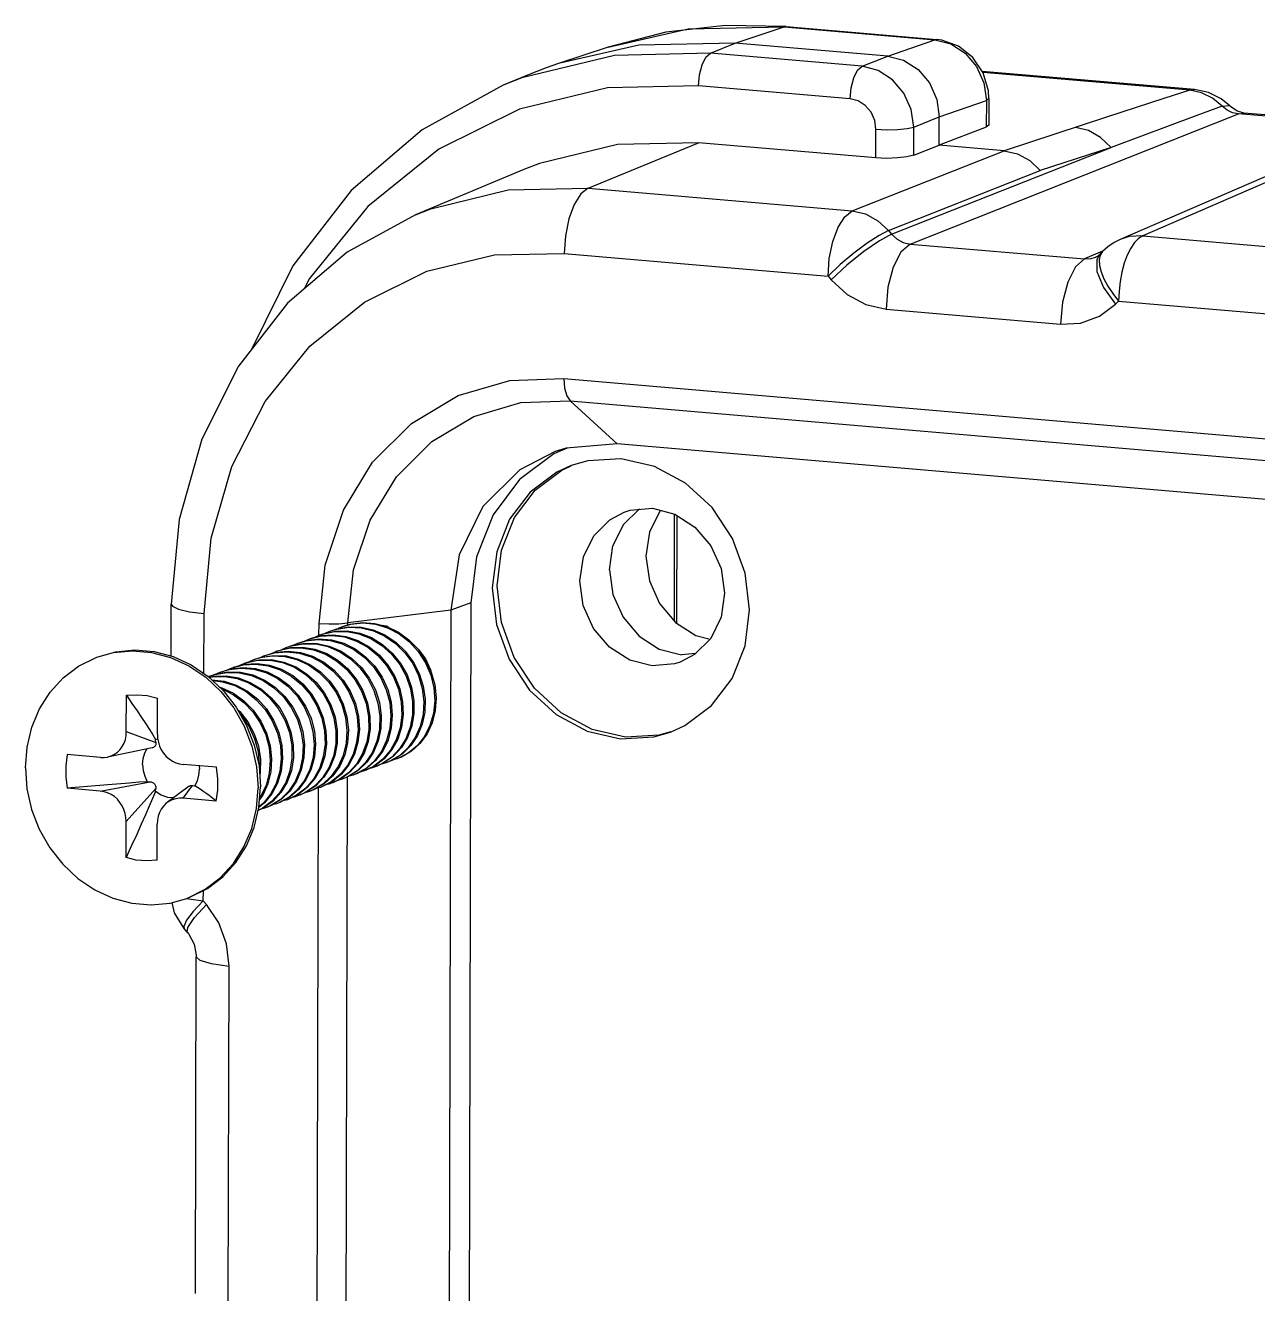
# Model space of a CAD drawing. Extents: x 2468 to 2936, y 274 to 599.
# Drawn here: x 2806.77 to 2824.02, y 506.07 to 523.81 of the extents above; entities that cross this region are included whole.
import ezdxf

# ---------------------------------------------------------------- set-up
doc = ezdxf.new("R2010")
doc.units = 0
doc.header["$LTSCALE"] = 30.734
doc.layers.get('0').update_dxf_attribs({"linetype": 'CONTINUOUS'})

# ---------------------------------------------------------------- blocks, each defined once
blk = doc.blocks.new('A$C3CCE6F4D')
at = {"color": 7, "linetype": 'Continuous'}
for p, q in [((12.632, 106.88), (13.488, 107.165)), ((13.526, 107.17), (13.488, 107.165)), ((13.488, 107.165), (16.125, 106.939)), ((13.526, 107.17), (16.163, 106.943)), ((15.301, 106.651), (16.125, 106.939)), ((16.163, 106.943), (16.125, 106.939)), ((16.125, 106.939), (16.405, 106.867)), ((16.246, 106.932), (16.163, 106.943)), ((10.409, 106.81), (9.541, 106.524)), ((12.202, 106.702), (12.632, 106.88)), ((14.855, 106.474), (12.202, 106.702)), ((15.301, 106.651), (12.632, 106.88)), ((14.855, 106.474), (15.301, 106.651)), ((8.997, 106.32), (8.574, 106.144)), ((20.669, 106.067), (16.955, 106.386)), ((20.588, 106.056), (16.968, 106.367)), ((14.644, 105.904), (11.991, 106.132)), ((16.985, 106.185), (17.027, 105.877)), ((17.071, 105.913), (17.063, 106.047)), ((20.588, 106.056), (20.669, 106.067)), ((20.789, 106.011), (20.588, 106.056)), ((20.913, 106.015), (20.669, 106.067)), ((20.98, 105.917), (20.789, 106.011)), ((21.136, 105.905), (20.913, 106.015)), ((16.203, 105.589), (17.027, 105.877)), ((17.027, 105.877), (17.026, 105.409)), ((17.071, 105.913), (17.027, 105.877)), ((17.071, 105.913), (17.07, 105.444)), ((25.098, 105.82), (19.762, 103.51)), ((21.149, 105.778), (20.98, 105.917)), ((21.285, 105.784), (21.136, 105.905)), ((15.692, 103.367), (21.44, 105.642)), ((15.757, 105.412), (16.203, 105.589)), ((16.201, 105.097), (16.203, 105.589)), ((24.706, 105.757), (19.369, 103.446)), ((21.237, 105.709), (21.149, 105.778)), ((21.297, 105.772), (21.285, 105.784)), ((21.285, 105.784), (21.285, 105.784)), ((21.415, 105.69), (21.297, 105.772)), ((21.439, 105.642), (21.53, 105.657)), ((23.945, 105.427), (21.44, 105.642)), ((23.989, 105.446), (21.53, 105.657)), ((15.094, 104.873), (15.095, 105.373)), ((15.756, 104.921), (15.757, 105.412)), ((17.026, 105.409), (16.201, 105.097)), ((17.07, 105.444), (17.026, 105.409)), ((10.063, 104.343), (11.989, 105.139)), ((15.094, 104.873), (11.989, 105.139)), ((14.679, 103.946), (17.34, 104.999)), ((15.37, 103.537), (19.209, 105.057)), ((15.756, 104.921), (16.201, 105.097)), ((17.34, 104.999), (16.201, 105.097)), ((19.209, 105.057), (17.97, 104.653)), ((8.935, 104.669), (7.039, 103.877)), ((15.315, 103.602), (17.97, 104.653)), ((10.063, 104.343), (14.679, 103.946)), ((15.315, 103.602), (15.37, 103.537)), ((15.692, 103.367), (18.746, 103.105)), ((19.762, 103.51), (19.689, 103.465)), ((19.762, 103.51), (22.437, 103.28)), ((9.642, 103.202), (14.258, 102.806)), ((19.058, 103.24), (18.746, 103.105)), ((18.938, 103.135), (18.939, 103.135)), ((18.976, 103.156), (18.939, 103.135)), ((19.005, 103.181), (18.957, 103.098)), ((19.005, 103.181), (18.976, 103.156)), ((19.005, 103.181), (19.06, 103.236)), ((14.258, 102.806), (14.313, 102.741)), ((19.285, 102.314), (19.34, 102.369)), ((19.34, 102.369), (22.015, 102.14)), ((15.271, 102.227), (18.325, 101.964)), ((9.636, 101.014), (31.709, 99.119)), ((10.57, 99.873), (9.745, 100.625)), ((9.745, 100.625), (31.817, 98.729)), ((32.643, 97.977), (10.57, 99.873)), ((9.692, 99.797), (9.463, 99.696)), ((10.056, 99.578), (9.762, 99.493)), ((10.957, 98.739), (10.676, 98.459)), ((11.327, 98.709), (11.315, 98.697)), ((11.569, 96.774), (11.574, 98.645)), ((11.613, 96.735), (11.618, 98.618)), ((10.676, 98.459), (10.495, 98.09)), ((10.432, 97.669), (10.495, 98.09)), ((2.766, 96.161), (2.768, 97.068)), ((7.661, 96.966), (5.858, 96.74)), ((7.661, 96.966), (7.447, 10.948)), ((8.009, 97.093), (7.661, 96.966)), ((8.009, 97.093), (7.794, 11.075)), ((3.339, 95.856), (3.342, 96.906)), ((5.352, 96.53), (5.353, 96.733)), ((5.699, 96.727), (5.858, 96.74)), ((5.858, 96.708), (5.858, 96.74)), ((6.126, 96.74), (6.342, 96.717)), ((6.327, 96.733), (6.539, 96.677)), ((6.342, 96.717), (6.553, 96.653)), ((6.557, 96.677), (6.461, 96.698)), ((5.197, 96.467), (5.394, 96.519)), ((5.275, 96.488), (5.365, 96.53)), ((5.365, 96.53), (5.413, 96.546)), ((5.389, 96.539), (5.427, 96.552)), ((5.557, 96.601), (5.662, 96.634)), ((5.581, 96.61), (5.663, 96.637)), ((6.553, 96.653), (6.752, 96.549)), ((6.557, 96.677), (6.554, 96.67)), ((6.557, 96.677), (6.561, 96.666)), ((4.598, 96.243), (4.619, 96.251)), ((4.693, 96.272), (4.79, 96.315)), ((4.79, 96.315), (4.869, 96.341)), ((4.814, 96.324), (4.892, 96.35)), ((4.982, 96.386), (5.119, 96.427)), ((5.006, 96.395), (5.143, 96.436)), ((5.111, 96.427), (5.173, 96.458)), ((4.023, 96.028), (4.075, 96.046)), ((4.047, 96.037), (4.099, 96.055)), ((4.214, 96.1), (4.325, 96.134)), ((4.238, 96.109), (4.349, 96.143)), ((4.43, 96.18), (4.599, 96.228)), ((4.52, 96.206), (4.598, 96.243)), ((11.938, 96.204), (11.695, 96.183)), ((3.419, 95.801), (3.447, 95.813)), ((3.447, 95.813), (3.531, 95.84)), ((3.471, 95.822), (3.555, 95.849)), ((3.663, 95.894), (3.805, 95.936)), ((3.766, 95.924), (3.831, 95.957)), ((3.831, 95.957), (4.032, 96.01)), ((3.855, 95.965), (4.056, 96.019)), ((3.93, 95.985), (4.023, 96.028)), ((6.559, 96.004), (6.68, 95.805)), ((1.982, 94.843), (1.984, 95.475)), ((2.525, 94.796), (2.527, 95.428)), ((1.982, 94.843), (2.499, 94.65)), ((2.494, 94.701), (2.531, 94.717)), ((2.499, 94.65), (2.494, 94.701)), ((2.432, 94.555), (1.652, 94.396)), ((6.01, 94.648), (5.948, 94.439)), ((1.529, 94.39), (0.948, 94.44)), ((3.557, 94.216), (2.976, 94.265)), ((6.469, 94.356), (6.308, 94.232)), ((6.495, 94.367), (6.335, 94.243)), ((6.451, 94.275), (6.336, 94.223)), ((6.489, 94.292), (6.36, 94.232)), ((6.528, 94.295), (6.439, 94.269)), ((6.618, 94.39), (6.451, 94.275)), ((6.654, 94.409), (6.489, 94.292)), ((6.592, 94.322), (6.528, 94.295)), ((6.765, 94.425), (6.592, 94.322)), ((6.72, 94.367), (6.65, 94.349)), ((6.91, 94.464), (6.72, 94.367)), ((3.257, 94.241), (3.262, 94.181)), ((5.72, 94.088), (5.563, 93.96)), ((5.643, 10.723), (5.851, 94.052)), ((5.87, 94.12), (5.706, 94.001)), ((5.894, 94.129), (5.73, 94.01)), ((5.848, 94.046), (5.76, 94.009)), ((6.018, 94.155), (5.848, 94.046)), ((5.952, 94.08), (5.879, 94.06)), ((5.988, 94.094), (5.952, 94.08)), ((6.164, 94.192), (5.988, 94.094)), ((6.144, 94.152), (6.064, 94.132)), ((6.308, 94.232), (6.144, 94.152)), ((6.335, 94.243), (6.168, 94.161)), ((1.659, 93.91), (0.947, 93.849)), ((1.527, 93.799), (0.947, 93.849)), ((1.527, 93.799), (2.4, 93.962)), ((1.978, 93.268), (2.497, 93.848)), ((2.347, 93.964), (2.4, 93.962)), ((2.492, 93.793), (2.497, 93.848)), ((3.08, 93.885), (2.695, 93.599)), ((2.975, 93.675), (3.137, 93.899)), ((3.137, 93.899), (3.181, 93.893)), ((5.122, 93.852), (4.961, 93.728)), ((5.146, 93.861), (4.985, 93.737)), ((5.271, 93.885), (5.104, 93.772)), ((5.295, 93.894), (5.128, 93.781)), ((5.138, 10.716), (5.346, 93.865)), ((5.244, 93.818), (5.185, 93.794)), ((5.418, 93.921), (5.244, 93.818)), ((5.377, 93.865), (5.299, 93.845)), ((5.563, 93.96), (5.377, 93.865)), ((5.587, 93.968), (5.401, 93.874)), ((5.706, 94.001), (5.569, 93.937)), ((5.73, 94.01), (5.593, 93.946)), ((5.76, 94.009), (5.66, 93.977)), ((3.555, 93.625), (2.975, 93.675)), ((4.548, 93.624), (4.383, 93.507)), ((4.672, 93.65), (4.501, 93.543)), ((4.641, 93.591), (4.61, 93.579)), ((4.817, 93.688), (4.641, 93.591)), ((4.961, 93.728), (4.801, 93.65)), ((4.985, 93.737), (4.825, 93.659)), ((5.104, 93.772), (4.993, 93.722)), ((5.128, 93.781), (5.017, 93.731)), ((5.185, 93.794), (5.104, 93.77)), ((4.383, 93.507), (4.289, 93.463)), ((4.418, 93.507), (4.32, 93.477)), ((4.501, 93.543), (4.418, 93.507)), ((4.61, 93.579), (4.535, 93.558)), ((1.977, 92.637), (1.978, 93.268)), ((2.519, 92.59), (2.521, 93.222)), ((3.329, 91.884), (3.33, 92.063)), ((3.036, 91.924), (3.075, 91.915)), ((3.075, 91.915), (3.329, 91.884)), ((3.384, 91.819), (3.329, 91.884)), ((3.048, 91.331), (2.993, 91.396)), ((3.048, 91.331), (3.057, 91.417)), ((3.048, 91.331), (3.073, 91.299)), ((3.19, 85.013), (3.205, 90.903)), ((3.764, 84.851), (3.779, 90.741))]:
    blk.add_line(p, q, dxfattribs=at)
for points in [[(13.526, 107.17), (12.466, 107.19), (11.422, 107.07), (10.409, 106.81)], [(10.409, 106.81), (11.808, 107.129), (13.488, 107.165)], [(17.063, 106.047), (16.972, 106.361), (16.791, 106.631), (16.539, 106.829), (16.246, 106.932)], [(12.202, 106.702), (10.519, 106.666), (8.9, 106.271), (8.574, 106.144)], [(12.632, 106.88), (10.946, 106.844), (9.541, 106.524)], [(11.991, 106.132), (12.008, 106.324), (12.053, 106.499), (12.121, 106.632), (12.202, 106.702)], [(16.405, 106.867), (16.658, 106.706), (16.857, 106.471), (16.985, 106.185)], [(9.541, 106.524), (9.324, 106.448), (8.997, 106.32)], [(14.644, 105.904), (14.66, 106.096), (14.706, 106.272), (14.774, 106.404), (14.855, 106.474)], [(15.757, 105.412), (15.712, 105.72), (15.584, 106.005), (15.384, 106.24), (15.133, 106.402), (14.855, 106.474)], [(15.301, 106.651), (15.579, 106.579), (15.833, 106.416), (16.03, 106.184), (16.159, 105.896), (16.203, 105.589)], [(8.574, 106.144), (7.155, 105.366), (5.914, 104.301), (4.897, 102.984), (4.172, 101.525)], [(11.991, 106.132), (10.397, 106.098), (8.862, 105.723), (7.448, 105.023), (6.207, 104.024), (5.188, 102.765), (5.095, 102.584)], [(20.588, 106.056), (20.134, 105.909), (19.648, 105.752), (19.131, 105.584), (17.339, 104.999)], [(15.095, 105.373), (15.073, 105.527), (15.009, 105.67), (14.909, 105.787), (14.783, 105.868), (14.644, 105.904)], [(21.149, 105.778), (21.276, 105.791), (21.285, 105.784)], [(21.149, 105.778), (20.711, 105.615), (19.209, 105.057)], [(21.44, 105.642), (21.335, 105.663), (21.237, 105.709)], [(21.53, 105.657), (21.52, 105.658), (21.415, 105.69)], [(15.095, 105.373), (15.282, 105.364), (15.473, 105.369), (15.64, 105.386), (15.757, 105.412)], [(19.209, 105.057), (19.026, 105.231), (18.812, 105.35), (18.583, 105.405)], [(11.989, 105.139), (10.572, 105.109), (9.21, 104.777), (8.935, 104.67)], [(15.756, 104.921), (15.638, 104.891), (15.472, 104.871), (15.281, 104.865), (15.094, 104.873)], [(17.34, 104.999), (17.57, 104.945), (17.785, 104.826), (17.97, 104.653)], [(7.039, 103.877), (7.311, 103.984), (8.66, 104.313), (10.063, 104.343)], [(10.063, 104.343), (9.933, 104.242), (9.816, 104.057), (9.723, 103.805), (9.663, 103.511), (9.642, 103.202)], [(7.039, 103.877), (5.846, 103.226), (4.801, 102.334), (3.942, 101.23), (3.301, 99.952), (2.905, 98.548), (2.768, 97.068)], [(14.258, 102.806), (14.279, 103.114), (14.339, 103.408), (14.432, 103.66), (14.549, 103.845), (14.679, 103.946)], [(14.679, 103.946), (14.91, 103.892), (15.128, 103.775), (15.315, 103.602)], [(15.315, 103.602), (15.15, 103.518), (14.941, 103.382), (14.707, 103.206), (14.472, 103.007), (14.258, 102.806)], [(15.37, 103.537), (15.157, 103.424), (14.882, 103.234), (14.586, 102.995), (14.313, 102.741)], [(15.692, 103.367), (15.531, 103.227), (15.395, 102.962), (15.304, 102.611), (15.271, 102.227)], [(15.37, 103.537), (15.464, 103.451), (15.573, 103.393), (15.692, 103.367)], [(19.369, 103.446), (19.261, 103.391), (19.152, 103.317), (19.06, 103.236)], [(19.762, 103.51), (19.526, 103.496), (19.369, 103.446)], [(19.689, 103.465), (19.618, 103.392), (19.551, 103.293), (19.491, 103.172)], [(3.342, 96.906), (3.464, 98.222), (3.825, 99.477), (4.409, 100.611), (5.194, 101.582), (6.15, 102.351), (7.24, 102.89), (8.423, 103.177), (9.642, 103.202)], [(18.746, 103.105), (18.862, 103.111), (18.938, 103.135)], [(19.06, 103.236), (19.018, 103.172), (19, 103.09)], [(19.491, 103.172), (19.439, 103.031), (19.397, 102.876), (19.366, 102.711), (19.347, 102.54), (19.34, 102.369)], [(18.746, 103.105), (18.585, 102.965), (18.449, 102.7), (18.358, 102.349), (18.325, 101.964)], [(18.957, 103.098), (18.961, 102.884), (19.076, 102.609), (19.285, 102.314)], [(19, 103.09), (19.005, 102.992), (19.033, 102.88), (19.082, 102.759), (19.151, 102.631), (19.238, 102.499), (19.34, 102.369)], [(14.313, 102.741), (14.593, 102.482), (14.92, 102.307), (15.271, 102.227)], [(18.325, 101.964), (18.676, 101.984), (19.003, 102.103), (19.285, 102.314)], [(5.353, 96.733), (5.461, 97.751), (5.779, 98.711), (6.291, 99.55), (6.971, 100.23), (7.785, 100.715), (8.692, 100.981), (9.636, 101.014)], [(9.636, 101.014), (9.649, 100.848), (9.687, 100.713), (9.745, 100.625)], [(5.858, 96.74), (5.957, 97.671), (6.246, 98.537), (6.71, 99.297), (7.326, 99.913), (8.062, 100.352), (8.882, 100.593), (9.745, 100.625)], [(10.57, 99.873), (9.674, 99.796), (9.486, 99.738)], [(9.486, 99.738), (8.864, 99.417), (8.22, 98.774), (7.806, 97.929), (7.661, 96.966)], [(9.463, 99.696), (8.862, 99.247), (8.401, 98.634), (8.109, 97.899), (8.009, 97.093)], [(12.883, 96.969), (12.808, 97.61), (12.585, 98.219), (12.228, 98.757), (11.763, 99.186), (11.221, 99.477), (10.639, 99.611), (10.056, 99.578)], [(9.762, 99.493), (9.513, 99.38), (9.046, 99.03), (8.687, 98.554), (8.461, 97.983), (8.383, 97.356)], [(8.468, 97.388), (8.546, 98.015), (8.772, 98.586), (9.131, 99.062), (9.598, 99.411), (9.765, 99.487)], [(10.692, 98.679), (10.794, 98.712), (11.185, 98.746), (11.576, 98.645), (11.929, 98.418), (12.208, 98.089), (12.387, 97.69), (12.448, 97.259)], [(11.315, 98.697), (11.134, 98.329), (11.071, 97.908)], [(9.915, 97.476), (9.978, 97.897), (10.159, 98.265), (10.44, 98.546), (10.692, 98.679)], [(11.071, 97.908), (11.132, 97.477), (11.311, 97.078), (11.591, 96.749), (11.943, 96.523), (12.193, 96.458)], [(10.432, 97.669), (10.493, 97.238), (10.672, 96.839), (10.951, 96.51), (11.304, 96.284), (11.695, 96.183)], [(11.501, 94.839), (11.295, 94.78), (10.712, 94.746), (10.13, 94.88), (9.588, 95.171), (9.123, 95.6), (8.766, 96.138), (8.543, 96.748), (8.468, 97.388)], [(11.671, 96.056), (11.57, 96.024), (11.178, 95.99), (10.787, 96.091), (10.435, 96.317), (10.155, 96.646), (9.976, 97.045), (9.915, 97.476)], [(8.383, 97.356), (8.458, 96.716), (8.681, 96.106), (9.037, 95.568), (9.502, 95.139), (10.045, 94.848), (10.627, 94.714), (11.209, 94.748), (11.503, 94.833)], [(12.448, 97.259), (12.385, 96.839), (12.204, 96.47), (11.923, 96.189), (11.671, 96.056)], [(2.768, 97.068), (2.788, 97.033), (2.895, 96.981), (3.086, 96.937), (3.342, 96.906)], [(11.503, 94.833), (11.753, 94.946), (12.22, 95.295), (12.579, 95.771), (12.805, 96.342), (12.883, 96.969)], [(5.353, 96.733), (5.523, 96.725), (5.699, 96.727)], [(5.749, 96.673), (5.912, 96.719), (6.126, 96.74)], [(5.773, 96.682), (5.9, 96.72), (6.112, 96.748), (6.327, 96.733)], [(5.173, 96.458), (5.37, 96.51), (5.584, 96.524), (5.8, 96.495), (6.01, 96.424), (6.207, 96.315), (6.384, 96.17), (6.535, 95.995), (6.656, 95.796)], [(5.394, 96.519), (5.608, 96.533), (5.824, 96.504), (6.034, 96.433), (6.231, 96.324), (6.408, 96.179), (6.559, 96.004)], [(5.413, 96.546), (5.622, 96.59), (5.837, 96.592), (6.052, 96.551), (6.259, 96.469), (6.45, 96.349), (6.621, 96.195), (6.764, 96.013), (6.876, 95.808), (6.952, 95.589), (6.99, 95.362), (6.988, 95.136), (6.949, 94.918), (6.871, 94.717), (6.76, 94.538), (6.618, 94.39)], [(5.427, 96.552), (5.635, 96.598), (5.85, 96.602), (6.064, 96.563), (6.271, 96.484), (6.464, 96.366), (6.635, 96.214), (6.78, 96.034), (6.894, 95.831), (6.972, 95.612), (7.012, 95.386), (7.014, 95.16), (6.977, 94.942), (6.902, 94.739), (6.793, 94.56), (6.654, 94.409)], [(5.46, 96.559), (5.462, 96.56), (5.557, 96.601)], [(5.662, 96.634), (5.874, 96.667), (6.09, 96.656), (6.303, 96.604), (6.506, 96.511), (6.693, 96.381), (6.856, 96.218), (6.991, 96.029), (7.092, 95.819), (7.158, 95.597), (7.185, 95.369), (7.173, 95.145), (7.122, 94.931), (7.035, 94.735), (6.915, 94.565), (6.765, 94.425)], [(5.663, 96.637), (5.873, 96.674), (6.089, 96.669), (6.302, 96.621), (6.506, 96.533), (6.695, 96.407), (6.861, 96.249), (7, 96.063), (7.105, 95.856), (7.176, 95.635)], [(5.677, 96.639), (5.708, 96.657), (5.749, 96.673)], [(6.539, 96.677), (6.741, 96.58), (6.925, 96.447)], [(6.752, 96.549), (6.933, 96.41), (7.089, 96.239), (7.215, 96.043), (7.306, 95.829), (7.361, 95.605)], [(1.464, 96.14), (1.757, 96.222), (2.089, 96.254), (2.425, 96.225), (2.757, 96.136), (3.074, 95.99), (3.37, 95.791), (3.634, 95.543), (3.861, 95.255), (4.044, 94.933), (4.179, 94.586), (4.26, 94.224), (4.287, 93.858)], [(1.507, 96.156), (1.8, 96.238), (2.132, 96.27), (2.468, 96.241), (2.799, 96.152), (3.117, 96.006), (3.412, 95.807), (3.677, 95.559), (3.904, 95.27), (4.087, 94.949), (4.221, 94.602), (4.303, 94.24), (4.33, 93.874)], [(4.619, 96.251), (4.827, 96.3), (5.042, 96.307), (5.257, 96.272), (5.465, 96.195), (5.66, 96.08), (5.833, 95.93), (5.98, 95.751), (6.096, 95.549), (6.177, 95.331), (6.22, 95.104), (6.224, 94.878), (6.188, 94.659), (6.116, 94.455), (6.009, 94.273), (5.87, 94.12)], [(4.693, 96.272), (4.851, 96.309), (5.066, 96.316), (5.281, 96.281), (5.489, 96.204), (5.684, 96.089), (5.857, 95.939), (6.004, 95.76), (6.12, 95.558), (6.201, 95.34), (6.244, 95.113), (6.247, 94.887), (6.212, 94.668), (6.14, 94.464), (6.033, 94.282), (5.894, 94.129)], [(4.869, 96.341), (5.079, 96.378), (5.295, 96.373), (5.509, 96.326), (5.714, 96.238), (5.903, 96.112), (6.069, 95.954), (6.208, 95.767), (6.314, 95.56), (6.384, 95.339), (6.416, 95.112), (6.409, 94.886), (6.364, 94.671), (6.281, 94.472), (6.164, 94.298), (6.018, 94.155)], [(4.892, 96.35), (5.103, 96.387), (5.319, 96.382), (5.533, 96.335), (5.738, 96.247), (5.927, 96.121), (6.093, 95.963), (6.232, 95.776), (6.338, 95.569), (6.408, 95.348)], [(4.903, 96.351), (4.917, 96.36), (4.982, 96.386)], [(5.119, 96.427), (5.332, 96.453), (5.548, 96.436), (5.76, 96.377), (5.961, 96.278), (6.144, 96.142), (6.303, 95.975), (6.433, 95.782), (6.53, 95.57), (6.589, 95.347), (6.61, 95.119), (6.592, 94.896), (6.536, 94.684), (6.443, 94.492), (6.318, 94.326), (6.164, 94.192)], [(5.143, 96.436), (5.356, 96.462), (5.572, 96.445), (5.784, 96.386), (5.985, 96.287), (6.168, 96.151), (6.327, 95.984), (6.457, 95.791)], [(6.925, 96.447), (7.086, 96.282), (7.217, 96.091)], [(7.023, 96.346), (7.089, 96.284), (7.213, 96.112), (7.305, 95.919), (7.315, 95.882)], [(0.216, 94.207), (0.245, 94.569), (0.328, 94.917), (0.464, 95.24), (0.649, 95.53), (0.877, 95.78), (1.143, 95.982), (1.464, 96.14)], [(4.056, 96.019), (4.271, 96.031), (4.486, 96.001), (4.696, 95.93), (4.892, 95.819), (5.069, 95.674), (5.22, 95.498), (5.34, 95.298), (5.425, 95.082), (5.473, 94.856), (5.482, 94.629), (5.452, 94.409), (5.384, 94.202), (5.281, 94.017), (5.146, 93.861)], [(4.075, 96.046), (4.284, 96.089), (4.5, 96.09), (4.714, 96.048), (4.921, 95.965), (5.112, 95.844), (5.282, 95.689), (5.425, 95.506), (5.535, 95.301), (5.61, 95.082), (5.647, 94.855), (5.645, 94.629), (5.604, 94.411), (5.526, 94.21), (5.414, 94.033), (5.271, 93.885)], [(4.099, 96.055), (4.308, 96.098), (4.524, 96.099), (4.738, 96.057), (4.945, 95.974), (5.136, 95.853), (5.306, 95.698), (5.449, 95.515), (5.559, 95.31), (5.634, 95.091), (5.671, 94.864)], [(4.122, 96.06), (4.124, 96.061), (4.214, 96.1)], [(4.325, 96.134), (4.536, 96.165), (4.752, 96.154), (4.965, 96.1), (5.168, 96.006), (5.354, 95.875), (5.517, 95.712), (5.651, 95.522), (5.752, 95.312), (5.816, 95.089), (5.842, 94.862), (5.829, 94.638), (5.778, 94.424), (5.69, 94.229), (5.568, 94.059), (5.418, 93.921)], [(4.338, 96.14), (4.371, 96.158), (4.406, 96.171)], [(4.349, 96.143), (4.56, 96.174), (4.776, 96.163), (4.989, 96.109), (5.192, 96.015), (5.378, 95.884), (5.541, 95.721), (5.675, 95.531), (5.776, 95.321), (5.84, 95.098)], [(4.406, 96.171), (4.575, 96.219), (4.789, 96.238), (5.005, 96.215), (5.216, 96.149), (5.415, 96.045), (5.595, 95.904), (5.75, 95.732), (5.875, 95.536), (5.966, 95.322), (6.02, 95.097), (6.035, 94.87), (6.01, 94.648)], [(4.599, 96.228), (4.813, 96.247), (5.029, 96.224), (5.24, 96.158), (5.439, 96.053), (5.619, 95.913), (5.774, 95.741), (5.899, 95.545), (5.99, 95.331), (6.044, 95.106), (6.059, 94.879), (6.034, 94.657), (5.972, 94.448)], [(7.217, 96.091), (7.316, 95.88), (7.378, 95.657)], [(3.431, 95.789), (3.513, 95.808), (3.728, 95.815), (3.943, 95.778), (4.151, 95.7), (4.345, 95.584), (4.518, 95.434), (4.665, 95.254), (4.78, 95.051), (4.859, 94.833), (4.901, 94.607), (4.904, 94.38), (4.869, 94.161), (4.795, 93.958), (4.687, 93.777), (4.548, 93.624)], [(3.531, 95.84), (3.741, 95.877), (3.957, 95.871), (4.171, 95.823), (4.376, 95.734), (4.564, 95.608), (4.73, 95.448), (4.868, 95.261), (4.974, 95.054), (5.043, 94.832), (5.074, 94.605), (5.066, 94.38), (5.019, 94.164), (4.936, 93.967), (4.818, 93.793), (4.672, 93.65)], [(3.555, 95.849), (3.765, 95.886), (3.981, 95.88), (4.195, 95.832), (4.4, 95.743), (4.588, 95.617), (4.754, 95.457), (4.892, 95.27), (4.998, 95.063), (5.067, 94.841)], [(3.562, 95.851), (3.578, 95.86), (3.639, 95.885)], [(3.639, 95.885), (3.781, 95.927), (3.994, 95.952), (4.21, 95.934), (4.422, 95.874), (4.623, 95.774), (4.805, 95.637), (4.964, 95.47), (5.093, 95.276), (5.189, 95.064), (5.247, 94.84), (5.268, 94.612), (5.249, 94.389), (5.191, 94.178), (5.098, 93.987), (4.972, 93.821), (4.817, 93.688)], [(3.805, 95.936), (4.018, 95.96), (4.234, 95.943), (4.446, 95.883), (4.647, 95.783), (4.829, 95.646), (4.988, 95.479), (5.117, 95.285), (5.213, 95.073), (5.271, 94.849), (5.292, 94.621), (5.272, 94.398), (5.215, 94.187), (5.122, 93.995), (4.996, 93.83), (4.841, 93.697)], [(4.032, 96.01), (4.247, 96.022), (4.462, 95.992), (4.672, 95.921), (4.868, 95.81), (5.045, 95.665), (5.196, 95.489), (5.316, 95.289), (5.401, 95.073), (5.449, 94.847), (5.458, 94.62), (5.428, 94.4), (5.36, 94.193), (5.257, 94.009), (5.122, 93.852)], [(3.434, 95.787), (3.489, 95.8), (3.704, 95.806), (3.919, 95.769), (4.127, 95.692), (4.321, 95.575), (4.494, 95.425), (4.641, 95.245), (4.756, 95.042), (4.835, 94.824), (4.877, 94.598), (4.88, 94.371), (4.845, 94.152), (4.771, 93.949), (4.663, 93.768), (4.524, 93.616)], [(3.478, 95.745), (3.691, 95.721), (3.902, 95.655), (4.1, 95.549), (4.28, 95.408), (4.434, 95.236), (4.559, 95.039), (4.649, 94.824), (4.702, 94.599), (4.716, 94.372), (4.691, 94.15), (4.628, 93.941), (4.529, 93.753), (4.398, 93.593), (4.301, 93.514)], [(3.492, 95.732), (3.667, 95.712), (3.878, 95.646), (4.076, 95.54), (4.256, 95.399), (4.41, 95.227), (4.535, 95.03), (4.625, 94.815), (4.678, 94.59), (4.692, 94.363), (4.667, 94.141), (4.604, 93.933), (4.505, 93.744), (4.374, 93.584), (4.302, 93.525)], [(3.617, 95.615), (3.652, 95.606), (3.854, 95.511), (4.04, 95.379), (4.202, 95.215), (4.335, 95.025), (4.435, 94.815), (4.499, 94.592)], [(3.644, 95.59), (3.658, 95.586), (3.857, 95.486), (4.038, 95.351), (4.196, 95.184), (4.324, 94.992), (4.42, 94.782), (4.479, 94.56), (4.5, 94.334), (4.483, 94.112), (4.428, 93.902), (4.337, 93.711), (4.314, 93.68)], [(6.457, 95.791), (6.554, 95.579), (6.613, 95.356), (6.634, 95.128), (6.616, 94.905), (6.56, 94.693), (6.467, 94.501), (6.342, 94.335), (6.188, 94.201)], [(6.656, 95.796), (6.742, 95.58), (6.791, 95.354), (6.801, 95.127), (6.772, 94.906), (6.705, 94.699), (6.603, 94.514), (6.469, 94.356)], [(6.68, 95.805), (6.766, 95.589), (6.815, 95.364), (6.825, 95.137), (6.796, 94.917), (6.73, 94.71), (6.628, 94.525), (6.495, 94.367)], [(7.378, 95.657), (7.401, 95.43), (7.386, 95.207), (7.332, 94.995), (7.242, 94.801), (7.119, 94.633), (6.968, 94.497), (6.794, 94.396), (6.744, 94.376)], [(7.176, 95.635), (7.208, 95.408), (7.201, 95.183), (7.155, 94.968), (7.073, 94.77), (6.957, 94.596), (6.811, 94.452)], [(7.361, 95.605), (7.377, 95.377), (7.354, 95.155), (7.293, 94.946), (7.196, 94.756), (7.067, 94.594), (6.91, 94.464)], [(1.984, 95.475), (2.164, 95.486), (2.346, 95.471), (2.527, 95.428)], [(1.984, 95.475), (2.081, 95.334), (2.169, 95.205), (2.25, 95.086), (2.322, 94.977), (2.387, 94.877), (2.444, 94.785), (2.494, 94.701)], [(3.927, 95.229), (3.967, 95.193), (4.109, 95.009), (4.219, 94.804), (4.293, 94.584), (4.329, 94.357)], [(6.408, 95.348), (6.44, 95.121), (6.433, 94.895), (6.388, 94.68), (6.305, 94.481), (6.188, 94.307), (6.042, 94.164)], [(3.977, 95.141), (4.001, 95.116), (4.13, 94.925), (4.226, 94.715), (4.286, 94.493), (4.308, 94.267), (4.305, 94.216)], [(5.84, 95.098), (5.866, 94.871), (5.853, 94.647), (5.802, 94.433), (5.714, 94.238), (5.592, 94.068), (5.442, 93.93)], [(1.652, 94.396), (1.718, 94.416), (1.775, 94.444), (1.828, 94.481), (1.874, 94.527), (1.912, 94.581), (1.943, 94.641), (1.965, 94.705), (1.978, 94.773), (1.982, 94.843)], [(2.525, 94.796), (2.529, 94.726), (2.542, 94.656), (2.563, 94.587), (2.593, 94.522), (2.632, 94.462), (2.678, 94.408), (2.73, 94.362), (2.787, 94.324), (2.848, 94.295), (2.911, 94.276), (2.976, 94.265)], [(5.067, 94.841), (5.098, 94.614), (5.09, 94.389), (5.043, 94.173), (4.96, 93.976), (4.842, 93.802), (4.696, 93.659)], [(5.671, 94.864), (5.669, 94.638), (5.628, 94.42), (5.55, 94.219), (5.438, 94.042), (5.295, 93.894)], [(2.267, 94.267), (2.276, 94.369), (2.304, 94.467), (2.338, 94.536)], [(2.499, 94.65), (2.499, 94.636), (2.498, 94.623), (2.496, 94.611), (2.491, 94.599), (2.485, 94.587), (2.476, 94.578), (2.466, 94.569), (2.455, 94.562), (2.442, 94.558), (2.432, 94.555)], [(4.499, 94.592), (4.524, 94.364), (4.51, 94.14), (4.457, 93.927), (4.368, 93.732), (4.312, 93.655)], [(0.948, 94.44), (0.923, 94.245), (0.922, 94.047), (0.947, 93.849)], [(1.529, 94.39), (1.593, 94.389), (1.652, 94.396)], [(2.267, 94.267), (2.276, 94.162), (2.303, 94.06), (2.347, 93.964)], [(4.329, 94.357), (4.326, 94.131), (4.315, 94.074)], [(5.972, 94.448), (5.874, 94.259), (5.744, 94.097), (5.587, 93.968)], [(5.948, 94.439), (5.85, 94.25), (5.72, 94.088)], [(6.811, 94.452), (6.642, 94.343), (6.552, 94.304)], [(0.216, 94.207), (0.243, 93.84), (0.325, 93.479), (0.459, 93.132), (0.642, 92.81), (0.869, 92.522), (1.134, 92.274), (1.429, 92.075), (1.747, 91.929), (2.078, 91.84), (2.414, 91.811), (2.746, 91.843), (3.039, 91.925)], [(3.181, 93.893), (3.225, 93.981), (3.252, 94.078), (3.262, 94.181)], [(3.555, 93.625), (3.581, 93.819), (3.581, 94.017), (3.557, 94.216)], [(6.042, 94.164), (5.871, 94.055), (5.784, 94.018)], [(6.188, 94.201), (6.012, 94.103), (5.976, 94.089)], [(6.336, 94.223), (6.264, 94.2), (6.239, 94.196)], [(2.347, 93.964), (2.2, 93.954), (2.037, 93.941), (1.659, 93.91)], [(2.4, 93.962), (2.414, 93.961), (2.428, 93.958), (2.441, 93.953), (2.453, 93.947), (2.465, 93.939), (2.475, 93.929), (2.483, 93.917), (2.489, 93.904), (2.494, 93.891), (2.497, 93.877), (2.498, 93.863), (2.497, 93.848)], [(3.039, 91.925), (3.36, 92.083), (3.626, 92.285), (3.854, 92.534), (4.039, 92.825), (4.175, 93.148), (4.258, 93.495), (4.287, 93.858)], [(3.08, 93.885), (3.092, 93.892), (3.103, 93.896), (3.114, 93.899), (3.125, 93.9), (3.137, 93.899)], [(3.082, 91.941), (3.403, 92.099), (3.669, 92.301), (3.897, 92.55), (4.082, 92.841), (4.218, 93.164), (4.301, 93.511), (4.33, 93.874)], [(3.555, 93.625), (3.49, 93.676), (3.429, 93.722), (3.373, 93.764), (3.321, 93.802), (3.271, 93.836), (3.225, 93.866), (3.181, 93.893)], [(5.442, 93.93), (5.268, 93.827), (5.209, 93.803)], [(5.569, 93.937), (5.522, 93.921), (5.474, 93.911)], [(1.978, 93.268), (1.974, 93.339), (1.961, 93.409), (1.94, 93.477), (1.91, 93.542), (1.871, 93.603), (1.826, 93.657), (1.773, 93.703), (1.716, 93.741), (1.655, 93.77), (1.592, 93.789), (1.527, 93.799)], [(2.492, 93.793), (2.441, 93.67), (2.383, 93.535), (2.317, 93.385), (2.244, 93.222), (2.163, 93.043), (2.074, 92.848), (1.977, 92.637)], [(2.807, 93.682), (2.706, 93.691), (2.594, 93.729), (2.492, 93.793)], [(2.695, 93.599), (2.676, 93.584), (2.63, 93.538), (2.591, 93.484), (2.56, 93.424), (2.539, 93.36), (2.526, 93.292), (2.521, 93.222)], [(2.975, 93.675), (2.91, 93.676), (2.846, 93.667), (2.785, 93.649), (2.728, 93.621), (2.695, 93.599)], [(4.524, 93.616), (4.359, 93.498), (4.29, 93.465)], [(4.696, 93.659), (4.525, 93.552), (4.442, 93.516)], [(4.841, 93.697), (4.665, 93.6), (4.634, 93.588)], [(4.801, 93.65), (4.779, 93.642), (4.716, 93.628)], [(4.993, 93.722), (4.917, 93.697), (4.896, 93.694)], [(2.519, 92.59), (2.339, 92.578), (2.157, 92.594), (1.977, 92.637)], [(2.993, 91.396), (2.827, 91.671), (2.786, 91.854)], [(3.329, 91.884), (3.154, 91.696), (3.036, 91.542), (2.987, 91.435), (2.993, 91.396)], [(3.057, 91.417), (3.174, 91.589), (3.384, 91.819)], [(3.779, 90.741), (3.734, 91.127), (3.599, 91.494), (3.384, 91.819)], [(3.073, 91.299), (3.166, 91.125), (3.204, 90.932), (3.205, 90.903)], [(3.205, 90.903), (3.267, 90.842), (3.468, 90.783), (3.779, 90.741)]]:
    blk.add_lwpolyline(points, dxfattribs=at)

msp = doc.modelspace()

# ---------------------------------------------------------------- block references
at = {"xscale": 0.8, "yscale": 0.8, "zscale": 0.8}
msp.add_blockref('A$C3CCE6F4D', (2806.602, 438.058), dxfattribs=at)

doc.saveas('drawing.dxf')
